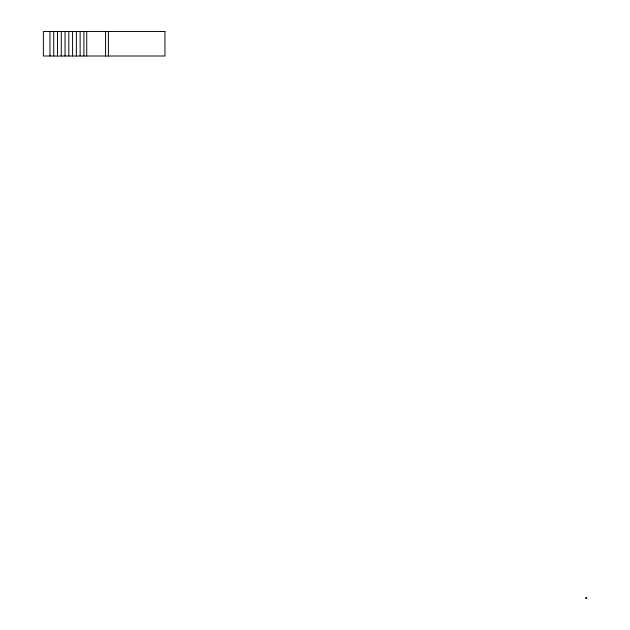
<?xml version="1.0" encoding="UTF-8"?>
<svg xmlns="http://www.w3.org/2000/svg" width="630" height="630" viewBox="0 0 630 630"><rect width="100%" height="100%" fill="white"/><g stroke="black" fill="none" stroke-linecap="round" stroke-linejoin="round"><path stroke-width="0.94" d="M108.407 31.5L108.407 56.007M105.58 31.5L105.58 56.007M86.727 31.5L86.727 56.007M83.892 31.5L83.892 56.007M80.128 31.5L80.128 56.007M76.356 31.5L76.356 56.007M72.584 31.5L72.584 56.007M68.812 31.5L68.812 56.007M65.04 31.5L65.04 56.007M61.275 31.5L61.275 56.007M57.503 31.5L57.503 56.007M53.731 31.5L53.731 56.007M49.959 31.5L49.959 56.007M164.965 31.5L43.36 31.5L43.36 56.007L164.965 56.007L164.965 31.5M586.64 597.555L585.695 597.555L585.695 598.5L586.64 598.5L586.64 597.555"/></g></svg>
